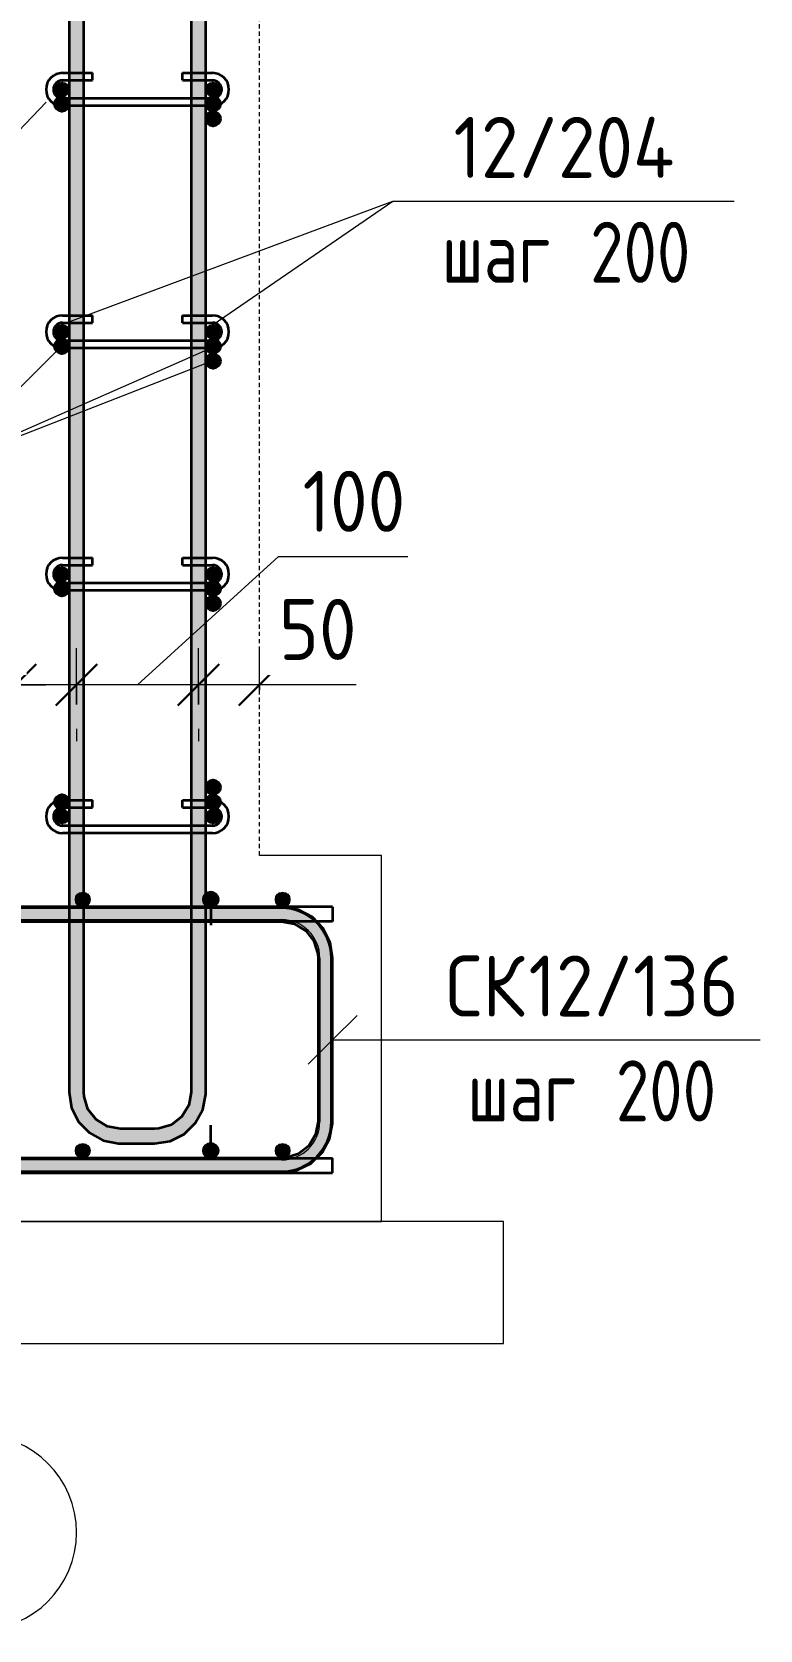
# Model space of a CAD drawing. Header units: millimetres. Extents: x -24758 to -3756, y -1583 to 75054.
# Drawn here: x -8959 to -8362, y -1515 to -205 of the extents above; entities that cross this region are included whole.
import ezdxf

# ---------------------------------------------------------------- set-up
doc = ezdxf.new("R2010")
doc.units = ezdxf.units.MM
doc.linetypes.add('01 Штриховая _4 мм_', pattern=[6, 3.5, -2.5])
for name, color, linetype, lineweight in [('AA_Dim', 7, 'Continuous', 9), ('AA_Dim-20', 7, 'Continuous', 9), ('AA_Linii', 7, 'Continuous', 9), ('AA_Oformlenie', 7, 'Continuous', 9), ('AA_Vinoska', 7, 'Continuous', 9), ('AF_Perekritie_Опалубка', 7, 'Continuous', 20), ('AF_Stena_Опалубка', 7, 'Continuous', 20), ('KR_Armatura', 7, 'Continuous', 20), ('KR_Armatura_Tonkie', 7, 'Continuous', 20), ('KR_Fundament', 7, 'Continuous', 20), ('Оси', 7, 'Continuous', 9)]:
    doc.layers.add(name, color=color, linetype=linetype, lineweight=lineweight)
doc.styles.add('ISOCPEUR_1', font='isocpeur.ttf', dxfattribs={"width": 0.9, "height": 50})
doc.styles.add('ISOCPEUR_2', font='isocpeur.ttf', dxfattribs={"width": 0.8, "height": 50})
doc.dimstyles.new('01_Точн_3_знака__непрозр_', dxfattribs={"dimscale": 304.8, "dimtxt": 49.799059, "dimasz": 0.111549, "dimexe": 0.098425, "dimexo": 0.065617, "dimgap": 0.016404, "dimtad": 1, "dimdec": 3, "dimrnd": 0.001, "dimdsep": 46, "dimtxsty": 'ISOCPEUR_1', "dimblk1": 'OBLIQUE', "dimblk2": 'OBLIQUE', "dimsah": 1, "dimcen": 0.09, "dimdle": 0.098425, "dimazin": 0, "dimtfac": 1, "dimtdec": 4, "dimtix": 1, "dimtmove": 1, "dimatfit": 3, "dimfxl": 1, "dimtvp": 1, "dimtfill": 1, "dimtolj": 1, "dimtzin": 0, "dimlwd": 18, "dimlwe": 18, "dimarcsym": 2})

# ---------------------------------------------------------------- blocks, each defined once
blk = doc.blocks.new('350_Стержень П торец СК-СГ _НесАрм_РабПлоск_ - 350_Стержень П торец СК-СГ _НесАрм_РабПлоск_-V5-Сечение 3')
at = {"layer": 'KR_Armatura_Tonkie', "lineweight": 35}
for p, q in [((-72557, -922), (-73115, -922)), ((-73115, -934), (-73115, -922)), ((-73115, -922), (-73115, -934)), ((-73115, -934), (-72557, -934)), ((-73115, -934), (-73089, -949)), ((-72527, -964), (-72527, -1098)), ((-72515, -1098), (-72515, -964)), ((-73115, -1128), (-73089, -1113)), ((-72557, -1128), (-73115, -1128)), ((-73115, -1128), (-73115, -1140)), ((-73115, -1140), (-73115, -1128)), ((-73115, -1140), (-72557, -1140))]:
    blk.add_line(p, q, dxfattribs=at)
at = {"layer": 'KR_Armatura_Tonkie', "lineweight": 35, "flags": 128}
for points in [[(-72515, -964), (-72517, -951.3), (-72522.7, -939.8), (-72531.6, -930.6), (-72542.9, -924.5), (-72555.5, -922), (-72557, -922)], [(-72557, -934), (-72546.3, -936), (-72537.1, -941.6), (-72530.4, -950.1), (-72527.2, -960.5), (-72527, -964)], [(-72557, -1140), (-72544.3, -1138), (-72532.8, -1132.3), (-72523.6, -1123.4), (-72517.5, -1112.1), (-72515, -1099.5), (-72515, -1098)], [(-72527, -1098), (-72529, -1108.7), (-72534.6, -1117.9), (-72543.1, -1124.6), (-72553.5, -1127.8), (-72557, -1128)]]:
    blk.add_lwpolyline(points, dxfattribs=at)
blk = doc.blocks.new('350_Стержень П торец СК-СГ _НесАрм_РабПлоск_ - 350_Стержень П торец СК-СГ _НесАрм_РабПлоск_-V6-Сечение 3')
at = {"layer": 'KR_Armatura_Tonkie', "lineweight": 35}
h = blk.add_hatch(color=256, dxfattribs=at)
h.paths.add_polyline_path([(-73027.9, -934), (-72557, -933.8), (-72557, -932.5), (-73115, -932.5), (-73115, -934), (-73075.8, -934)])
h.paths.add_polyline_path([(-73087.7, -923.5), (-72557, -923.5), (-72557, -922), (-73115, -922.2), (-73115, -923.5), (-73099.7, -923.5)])
blk.add_hatch(color=256, dxfattribs=at).paths.add_polyline_path([(-73063.8, -1138.5), (-72557, -1138.5), (-72546.5, -1137.1), (-72536.8, -1133), (-72528.4, -1126.6), (-72522, -1118.2), (-72517.9, -1108.5), (-72516.5, -1097.6), (-72516.5, -964), (-72517.9, -953.5), (-72522, -943.8), (-72528.4, -935.4), (-72536.8, -929), (-72546.5, -924.9), (-72557, -923.5), (-73115, -923.5), (-73115, -932.5), (-72557, -932.5), (-72548.8, -933.5), (-72541.2, -936.7), (-72534.7, -941.7), (-72529.7, -948.2), (-72526.5, -955.8), (-72525.5, -964), (-72525.7, -1099.7), (-72526.5, -1106.2), (-72529.7, -1113.8), (-72534.7, -1120.3), (-72541.3, -1125.3), (-72549.6, -1128.6), (-72557, -1129.5), (-73115, -1129.5), (-73115, -1138.5), (-73075.8, -1138.5)])
h = blk.add_hatch(color=256, dxfattribs=at)
h.paths.add_polyline_path([(-72515.2, -964), (-72515, -964), (-72516.4, -953.1), (-72520.6, -943), (-72527.3, -934.3), (-72536.8, -927.3), (-72546.5, -923.4), (-72557, -922.2), (-72557, -923.5), (-72546.5, -924.9), (-72536.8, -929), (-72528.4, -935.4), (-72522, -943.8), (-72517.9, -953.5), (-72516.5, -964), (-72515.7, -964)])
h.paths.add_polyline_path([(-72525.7, -964), (-72525.5, -964), (-72526.8, -955.2), (-72529.7, -948.2), (-72534.7, -941.7), (-72542, -936.4), (-72549.6, -933.4), (-72557, -932.5), (-72557, -934), (-72548.8, -935.2), (-72542, -938), (-72535.8, -942.8), (-72531, -949), (-72528, -956.2), (-72526.8, -964), (-72526.3, -964)])
h = blk.add_hatch(color=256, dxfattribs=at)
h.paths.add_polyline_path([(-72526.5, -1098), (-72525.5, -1098), (-72525.7, -964), (-72527, -964), (-72526.8, -1098)])
h.paths.add_polyline_path([(-72515.7, -1098), (-72515, -1098), (-72515.2, -964), (-72516.5, -964), (-72516.5, -1098)])
h = blk.add_hatch(color=256, dxfattribs=at)
h.paths.add_polyline_path([(-72557, -1140), (-72546.1, -1138.6), (-72536, -1134.4), (-72527.3, -1127.7), (-72520.3, -1118.2), (-72516.4, -1108.5), (-72515.2, -1098), (-72516.5, -1098), (-72517.9, -1108.5), (-72522, -1118.2), (-72528.4, -1126.6), (-72536.8, -1133), (-72546.5, -1137.1), (-72557, -1138.5), (-72557, -1139.8)])
h.paths.add_polyline_path([(-72557, -1129.5), (-72548.2, -1128.2), (-72541.2, -1125.3), (-72534.7, -1120.3), (-72529.4, -1113), (-72526.5, -1106.2), (-72525.7, -1098), (-72527, -1098), (-72528.2, -1106.2), (-72531, -1113), (-72535.8, -1119.2), (-72542, -1124), (-72549.6, -1127), (-72557, -1128.2), (-72557, -1128.7)])
h = blk.add_hatch(color=256, dxfattribs=at)
h.paths.add_polyline_path([(-73099.7, -1140), (-72557, -1139.8), (-72557, -1138.5), (-73115, -1138.5), (-73115, -1140)])
h.paths.add_polyline_path([(-73063.8, -1129.5), (-72557, -1129.5), (-72557, -1128), (-73115, -1128.2), (-73115, -1129.5), (-73075.8, -1129.5)])
at = {"layer": 'KR_Armatura'}
for p, q in [((-73115, -923.5), (-73115, -932.5)), ((-72557, -923.5), (-73115, -923.5)), ((-73115, -932.5), (-72557, -932.5)), ((-72525.5, -964), (-72525.5, -1098)), ((-72516.5, -1098), (-72516.5, -964)), ((-72557, -1129.5), (-73115, -1129.5)), ((-73115, -1129.5), (-73115, -1138.5)), ((-73115, -1138.5), (-72557, -1138.5))]:
    blk.add_line(p, q, dxfattribs=at)
for centre, radius, start, end in [((-72557, -964), 40.5, 360, 90), ((-72557, -964), 31.5, 0, 90), ((-72557, -1098), 31.5, 270, 0), ((-72557, -1098), 40.5, 270, 0)]:
    blk.add_arc(centre, radius, start, end, dxfattribs=at)
at = {"layer": 'KR_Armatura_Tonkie', "lineweight": 35}
for p, q in [((-72557, -922), (-73115, -922)), ((-73115, -923.5), (-73115, -922)), ((-73115, -922), (-73115, -934)), ((-73115, -934), (-73115, -932.5)), ((-73115, -934), (-72557, -934)), ((-73115, -934), (-73089, -949)), ((-72527, -964), (-72527, -1098)), ((-72515, -1098), (-72515, -964)), ((-73115, -1128), (-73089, -1113)), ((-72557, -1128), (-73115, -1128)), ((-73115, -1128), (-73115, -1140)), ((-73115, -1129.5), (-73115, -1128)), ((-73115, -1140), (-73115, -1138.5)), ((-73115, -1140), (-72557, -1140))]:
    blk.add_line(p, q, dxfattribs=at)
at = {"layer": 'KR_Armatura_Tonkie', "lineweight": 35, "flags": 128}
for points in [[(-72515, -964), (-72517, -951.3), (-72522.7, -939.8), (-72531.6, -930.6), (-72542.9, -924.5), (-72555.5, -922), (-72557, -922)], [(-72557, -934), (-72546.3, -936), (-72537.1, -941.6), (-72530.4, -950.1), (-72527.2, -960.5), (-72527, -964)], [(-72557, -1140), (-72544.3, -1138), (-72532.8, -1132.3), (-72523.6, -1123.4), (-72517.5, -1112.1), (-72515, -1099.5), (-72515, -1098)], [(-72527, -1098), (-72529, -1108.7), (-72534.6, -1117.9), (-72543.1, -1124.6), (-72553.5, -1127.8), (-72557, -1128)]]:
    blk.add_lwpolyline(points, dxfattribs=at)
blk = doc.blocks.new('351_Ряд стержней П переменный шаг _НесАрм_РабПлоск_ - Тип 1-V10-Сечение 3')
at = {"layer": 'KR_Armatura_Tonkie', "lineweight": 35}
h = blk.add_hatch(color=256, dxfattribs=at)
h.paths.add_polyline_path([(-72729.2, -1074), (-72719, -1074), (-72719.2, -934), (-72731, -934), (-72730.8, -1074), (-72730.2, -1074)])
h.paths.add_polyline_path([(-72729.2, -922), (-72719, -922), (-72719.2, 920), (-72731, 920), (-72730.8, -922), (-72729.3, -922)])
h = blk.add_hatch(color=256, dxfattribs=at)
h.paths.add_polyline_path([(-72625, -1074), (-72619, -1074), (-72619.2, -934), (-72631, -934), (-72630.8, -1074), (-72626.6, -1074)])
h.paths.add_polyline_path([(-72625, -922), (-72619, -922), (-72619.2, 920), (-72631, 920), (-72630.8, -922), (-72625.1, -922)])
for points in [[(-72689, -1116), (-72689, -1104), (-72696.8, -1103), (-72704.6, -1099.5), (-72710.6, -1094.7), (-72715.1, -1088.7), (-72718, -1081.8), (-72719.2, -1074), (-72731, -1074), (-72729.6, -1084.9), (-72725.4, -1095), (-72718.7, -1103.7), (-72710, -1110.4), (-72699.9, -1114.6), (-72693.1, -1115.5)], [(-72661, -1116), (-72650.1, -1114.6), (-72640, -1110.4), (-72631.3, -1103.7), (-72624.6, -1095), (-72620.4, -1084.9), (-72619.2, -1074), (-72631, -1074), (-72632, -1081.8), (-72635.4, -1089.5), (-72640.3, -1095.6), (-72646.3, -1100.1), (-72653.2, -1103), (-72661, -1104.2), (-72661, -1115.8)], [(-72669.2, -1116), (-72661, -1115.8), (-72661, -1104), (-72689, -1104.2), (-72689, -1116), (-72681.1, -1116)]]:
    blk.add_hatch(color=256, dxfattribs=at).paths.add_polyline_path(points)
for p, q in [((-72731, 920), (-72731, -1074)), ((-72731, 920), (-72731, -1074)), ((-72731, 920), (-72731, -1074)), ((-72719, -1074), (-72719, 920)), ((-72719, -1074), (-72719, 920)), ((-72719, -1074), (-72719, 920)), ((-72631, 920), (-72631, -1074)), ((-72631, 920), (-72631, -1074)), ((-72631, 920), (-72631, -1074)), ((-72619, -1074), (-72619, 920)), ((-72619, -1074), (-72619, 920)), ((-72619, -1074), (-72619, 920)), ((-72661, -1104), (-72689, -1104)), ((-72661, -1104), (-72689, -1104)), ((-72661, -1104), (-72689, -1104)), ((-72689, -1116), (-72661, -1116)), ((-72689, -1116), (-72661, -1116)), ((-72689, -1116), (-72661, -1116))]:
    blk.add_line(p, q, dxfattribs=at)
at = {"layer": 'KR_Armatura_Tonkie', "lineweight": 35, "flags": 128}
for points in [[(-72731, -1074), (-72729, -1086.7), (-72723.3, -1098.2), (-72714.4, -1107.4), (-72703.1, -1113.5), (-72690.5, -1116), (-72689, -1116)], [(-72731, -1074), (-72729, -1086.7), (-72723.3, -1098.2), (-72714.4, -1107.4), (-72703.1, -1113.5), (-72690.5, -1116), (-72689, -1116)], [(-72731, -1074), (-72729, -1086.7), (-72723.3, -1098.2), (-72714.4, -1107.4), (-72703.1, -1113.5), (-72690.5, -1116), (-72689, -1116)], [(-72689, -1104), (-72699.7, -1102), (-72708.9, -1096.4), (-72715.6, -1087.9), (-72718.8, -1077.5), (-72719, -1074)], [(-72689, -1104), (-72699.7, -1102), (-72708.9, -1096.4), (-72715.6, -1087.9), (-72718.8, -1077.5), (-72719, -1074)], [(-72689, -1104), (-72699.7, -1102), (-72708.9, -1096.4), (-72715.6, -1087.9), (-72718.8, -1077.5), (-72719, -1074)], [(-72661, -1116), (-72648.3, -1114), (-72636.8, -1108.3), (-72627.6, -1099.4), (-72621.5, -1088.1), (-72619, -1075.5), (-72619, -1074)], [(-72631, -1074), (-72633, -1084.7), (-72638.6, -1093.9), (-72647.1, -1100.6), (-72657.5, -1103.8), (-72661, -1104)], [(-72661, -1116), (-72648.3, -1114), (-72636.8, -1108.3), (-72627.6, -1099.4), (-72621.5, -1088.1), (-72619, -1075.5), (-72619, -1074)], [(-72631, -1074), (-72633, -1084.7), (-72638.6, -1093.9), (-72647.1, -1100.6), (-72657.5, -1103.8), (-72661, -1104)], [(-72661, -1116), (-72648.3, -1114), (-72636.8, -1108.3), (-72627.6, -1099.4), (-72621.5, -1088.1), (-72619, -1075.5), (-72619, -1074)], [(-72631, -1074), (-72633, -1084.7), (-72638.6, -1093.9), (-72647.1, -1100.6), (-72657.5, -1103.8), (-72661, -1104)]]:
    blk.add_lwpolyline(points, dxfattribs=at)
blk = doc.blocks.new('350_Стержень П торец СК-СГ _НесАрм_РабПлоск_ - 350_Стержень П торец СК-СГ _НесАрм_РабПлоск_-V14-Сечение 3')
at = {"layer": 'KR_Armatura_Tonkie', "lineweight": 35}
for points in [[(-72615, -922), (-72613.4, -921.8), (-72612, -921.2), (-72610.8, -920.2), (-72609.8, -919), (-72609.2, -917.6), (-72609, -916), (-72609.4, -914), (-72609.8, -913), (-72610.8, -911.8), (-72612, -910.8), (-72613.4, -910.2), (-72615, -910), (-72616.6, -910.2), (-72618, -910.8), (-72619, -911.6), (-72619, -920.4), (-72618, -921.2), (-72616.6, -921.8)], [(-72615, -922), (-72613.4, -921.8), (-72612, -921.2), (-72610.8, -920.2), (-72609.8, -919), (-72609.2, -917.6), (-72609, -916), (-72609.4, -914), (-72609.8, -913), (-72610.8, -911.8), (-72612, -910.8), (-72613.4, -910.2), (-72615, -910), (-72616.6, -910.2), (-72618, -910.8), (-72619, -911.6), (-72619, -920.4), (-72618, -921.2), (-72616.6, -921.8)], [(-72615, -1128), (-72613.4, -1127.8), (-72612, -1127.2), (-72610.8, -1126.2), (-72609.8, -1125), (-72609.2, -1123.6), (-72609, -1122), (-72609.2, -1120.4), (-72609.8, -1119), (-72610.8, -1117.8), (-72612, -1116.8), (-72613.4, -1116.2), (-72615, -1116), (-72616.6, -1116.2), (-72618, -1116.8), (-72619.2, -1117.8), (-72620.2, -1119), (-72620.8, -1120.4), (-72621, -1122), (-72620.8, -1123.6), (-72619.9, -1125.3), (-72619.2, -1126.2), (-72618, -1127.2), (-72616.6, -1127.8)], [(-72615, -1128), (-72613.4, -1127.8), (-72612, -1127.2), (-72610.8, -1126.2), (-72609.8, -1125), (-72609.2, -1123.6), (-72609, -1122), (-72609.2, -1120.4), (-72609.8, -1119), (-72610.8, -1117.8), (-72612, -1116.8), (-72613.4, -1116.2), (-72615, -1116), (-72616.6, -1116.2), (-72618, -1116.8), (-72619.2, -1117.8), (-72620.2, -1119), (-72620.8, -1120.4), (-72621, -1122), (-72620.8, -1123.6), (-72619.9, -1125.3), (-72619.2, -1126.2), (-72618, -1127.2), (-72616.6, -1127.8)]]:
    blk.add_hatch(color=256, dxfattribs=at).paths.add_polyline_path(points)
at = {"layer": 'AA_Oformlenie'}
for centre, start, end in [((-72615, -916), 0, 180), ((-72615, -916), 180, 0), ((-72615, -1122), 0, 180), ((-72615, -1122), 180, 0)]:
    blk.add_arc(centre, 6, start, end, dxfattribs=at)
at = {"layer": 'KR_Armatura_Tonkie', "lineweight": 35}
for p, q in [((-72615, -922), (-72615, -937)), ((-72615, -1116), (-72615, -1101))]:
    blk.add_line(p, q, dxfattribs=at)
for centre in [(-72615, -916), (-72615, -1122)]:
    blk.add_circle(centre, 6, dxfattribs=at)
for centre, start, end in [((-72615, -916), 90, 270), ((-72615, -916), 270, 90), ((-72615, -1122), 90, 270), ((-72615, -1122), 270, 90)]:
    blk.add_arc(centre, 6, start, end, dxfattribs=at)
blk = doc.blocks.new('DIMBLOCK35-Сечение 3')
at = {"layer": 'AA_Dim-20', "lineweight": 18, "transparency": 16777216}
for p, q in [((-8822.3, -756.2), (-8822.3, -710)), ((-8772.3, -744), (-8772.3, -710)), ((-8742.3, -740), (-8822.3, -740)), ((-8822.3, -740), (-8822.3, -756.2)), ((-8776.3, -740), (-8797.3, -740)), ((-8693.1, -740), (-8776.3, -740)), ((-8772.3, -740), (-8772.3, -744))]:
    blk.add_line(p, q, dxfattribs=at)
at = {"layer": 'AA_Dim-20', "lineweight": 30, "transparency": 16777216}
for p, q in [((-8822.3, -740), (-8805.3, -723)), ((-8772.3, -740), (-8755.3, -723)), ((-8822.3, -740), (-8839.3, -757)), ((-8772.3, -740), (-8789.3, -757))]:
    blk.add_line(p, q, dxfattribs=at)
at = {"layer": 'AA_Dim-20', "color": 0, "lineweight": 18, "transparency": 16777216, "insert": (-8756.3, -669.6), "char_height": 50, "width": 75.848, "attachment_point": 1, "line_spacing_factor": 1.149209, "style": 'ISOCPEUR_1', "bg_fill": 3, "box_fill_scale": 1.25, "bg_fill_color": 256, "bg_fill_true_color": 13158600, "bg_fill_transparency": 0}
blk.add_mtext('50', dxfattribs=at)
blk = doc.blocks.new('_Oblique')
at = {"color": 0, "linetype": 'ByBlock', "lineweight": -2}
blk.add_line((-0.5, -0.5), (0.5, 0.5), dxfattribs=at)
blk = doc.blocks.new('DIMBLOCK36-Сечение 3')
at = {"layer": 'AA_Dim-20', "lineweight": 18, "transparency": 16777216}
for p, q in [((-8756.9, -635), (-8872.3, -740)), ((-8650.7, -635), (-8756.9, -635)), ((-8922.3, -756.2), (-8922.3, -710)), ((-8822.3, -756.2), (-8822.3, -710)), ((-8822.3, -740), (-8922.3, -740)), ((-8922.3, -740), (-8922.3, -756.2)), ((-8822.3, -740), (-8822.3, -756.2))]:
    blk.add_line(p, q, dxfattribs=at)
at = {"layer": 'AA_Dim-20', "lineweight": 30, "transparency": 16777216}
for p, q in [((-8922.3, -740), (-8905.3, -723)), ((-8822.3, -740), (-8805.3, -723)), ((-8922.3, -740), (-8939.3, -757)), ((-8822.3, -740), (-8839.3, -757))]:
    blk.add_line(p, q, dxfattribs=at)
at = {"layer": 'AA_Dim-20', "color": 0, "lineweight": 18, "transparency": 16777216, "insert": (-8736.9, -564.6), "char_height": 50, "width": 103.429, "attachment_point": 1, "line_spacing_factor": 1.149209, "style": 'ISOCPEUR_1', "bg_fill": 3, "box_fill_scale": 1.25, "bg_fill_color": 256, "bg_fill_true_color": 13158600, "bg_fill_transparency": 0}
blk.add_mtext('100', dxfattribs=at)
blk = doc.blocks.new('DIMBLOCK37-Сечение 3')
at = {"layer": 'AA_Dim-20', "lineweight": 18, "transparency": 16777216}
for p, q in [((-8972.3, -744), (-8972.3, -710)), ((-8922.3, -756.2), (-8922.3, -710)), ((-9051.4, -740), (-8968.2, -740)), ((-8922.3, -740), (-9002.3, -740)), ((-8972.3, -740), (-8972.3, -744)), ((-8968.2, -740), (-8947.3, -740)), ((-8922.3, -740), (-8922.3, -756.2))]:
    blk.add_line(p, q, dxfattribs=at)
at = {"layer": 'AA_Dim-20', "lineweight": 30, "transparency": 16777216}
for p, q in [((-8972.3, -740), (-8955.3, -723)), ((-8922.3, -740), (-8905.3, -723)), ((-8972.3, -740), (-8989.3, -757)), ((-8922.3, -740), (-8939.3, -757))]:
    blk.add_line(p, q, dxfattribs=at)
at = {"layer": 'AA_Dim-20', "color": 0, "lineweight": 18, "transparency": 16777216, "insert": (-9051.4, -669.6), "char_height": 50, "width": 75.848, "attachment_point": 1, "line_spacing_factor": 1.149209, "style": 'ISOCPEUR_1', "bg_fill": 3, "box_fill_scale": 1.25, "bg_fill_color": 256, "bg_fill_true_color": 13158600, "bg_fill_transparency": 0}
blk.add_mtext('50', dxfattribs=at)
blk = doc.blocks.new('Ось сетки - d_4мм-2765513-Сечение 3')
at = {"layer": 'Оси'}
for start, end in [(0, 180), (0, 180), (180, 360), (180, 360)]:
    blk.add_arc((-72805, -1434.8), 80, start, end, dxfattribs=at)
blk = doc.blocks.new('042_М_Арматуры - Диам длина поз _ Шаг _засечки_-3174167-Сечение 3')
at = {"layer": 'AA_Vinoska'}
blk.add_line((-73107.9, 662), (-72827.9, 662), dxfattribs=at)
blk = doc.blocks.new('042_М_Арматуры - Диам длина поз _ Шаг-2260295-Сечение 3')
at = {"layer": 'AA_Vinoska'}
blk.add_line((-72465.7, -343.6), (-72185.7, -343.6), dxfattribs=at)

msp = doc.modelspace()

# ---------------------------------------------------------------- hatches: boundary and pattern name
at = {"layer": 'KR_Armatura'}
h = msp.add_hatch(color=256, dxfattribs=at)
edge = h.paths.add_edge_path()
edge.add_arc((-8934.263, -252), 6, 0, 360)
for points in [[(-8934.263, -258), (-8929.0668, -255), (-8929.0668, -249), (-8934.263, -246), (-8939.4591, -249), (-8939.4591, -255), (-8938.1989, -255.7276)], [(-8810.263, -258), (-8805.0668, -255), (-8805.0668, -249), (-8810.263, -246), (-8815.4591, -249), (-8815.4591, -255)], [(-8934.263, -456.6667), (-8929.0668, -453.6667), (-8929.0668, -447.6667), (-8934.263, -444.6667), (-8939.4591, -447.6667), (-8939.4591, -453.6667), (-8938.1989, -454.3942)], [(-8810.263, -456.6667), (-8805.0668, -453.6667), (-8805.0668, -447.6667), (-8810.263, -444.6667), (-8815.4591, -447.6667), (-8815.4591, -453.6667)], [(-8934.263, -655.3333), (-8929.0668, -652.3333), (-8929.0668, -646.3333), (-8934.263, -643.3333), (-8939.4591, -646.3333), (-8939.4591, -652.3333), (-8935.1867, -654.8)], [(-8810.263, -655.3333), (-8805.0668, -652.3333), (-8805.0668, -646.3333), (-8810.263, -643.3333), (-8815.4591, -646.3333), (-8815.4591, -652.3333), (-8811.1867, -654.8)], [(-8934.263, -854), (-8929.0668, -851), (-8929.0668, -845), (-8934.263, -842), (-8939.4591, -845), (-8939.4591, -851), (-8938.1989, -851.7276)], [(-8810.263, -854), (-8805.0668, -851), (-8805.0668, -845), (-8810.263, -842), (-8815.4591, -845), (-8815.4591, -851)], [(-8914.172, -921.1962), (-8911.172, -916), (-8914.283, -910.8038), (-8920.172, -910.8038), (-8923.172, -916), (-8920.172, -921.1962), (-8914.283, -921.1962)], [(-8756.263, -921.1962), (-8750.263, -921.1962), (-8747.263, -916), (-8750.263, -910.8038), (-8756.263, -910.8038), (-8759.263, -916), (-8758.2572, -917.742)], [(-8914.283, -1127.1962), (-8914.172, -1127.1962), (-8911.172, -1122), (-8914.283, -1116.8038), (-8920.172, -1116.8038), (-8923.172, -1122), (-8920.172, -1127.1962)], [(-8750.263, -1127.1962), (-8747.263, -1122), (-8750.263, -1116.8038), (-8756.263, -1116.8038), (-8759.263, -1122), (-8756.263, -1127.1962)]]:
    msp.add_hatch(color=256, dxfattribs=at).paths.add_polyline_path(points)
h = msp.add_hatch(color=256, dxfattribs=at)
edge = h.paths.add_edge_path()
edge.add_arc((-8810.263, -252), 6, 0, 360)
h = msp.add_hatch(color=256, dxfattribs=at)
edge = h.paths.add_edge_path()
edge.add_arc((-8934.263, -450.6667), 6, 0, 360)
h = msp.add_hatch(color=256, dxfattribs=at)
edge = h.paths.add_edge_path()
edge.add_arc((-8810.263, -450.6667), 6, 0, 360)
h = msp.add_hatch(color=256, dxfattribs=at)
edge = h.paths.add_edge_path()
edge.add_arc((-8934.263, -649.3333), 6, 0, 360)
h = msp.add_hatch(color=256, dxfattribs=at)
edge = h.paths.add_edge_path()
edge.add_arc((-8810.263, -649.3333), 6, 0, 360)
h = msp.add_hatch(color=256, dxfattribs=at)
edge = h.paths.add_edge_path()
edge.add_arc((-8934.263, -848), 6, 0, 360)
h = msp.add_hatch(color=256, dxfattribs=at)
edge = h.paths.add_edge_path()
edge.add_arc((-8810.263, -848), 6, 0, 360)
h = msp.add_hatch(color=256, dxfattribs=at)
edge = h.paths.add_edge_path()
edge.add_arc((-8917.172, -916), 6, 0, 360)
h = msp.add_hatch(color=256, dxfattribs=at)
edge = h.paths.add_edge_path()
edge.add_arc((-8753.263, -916), 6, 0, 360)
h = msp.add_hatch(color=256, dxfattribs=at)
edge = h.paths.add_edge_path()
edge.add_arc((-8917.172, -1122), 6, 0, 360)
h = msp.add_hatch(color=256, dxfattribs=at)
edge = h.paths.add_edge_path()
edge.add_arc((-8753.263, -1122), 6, 0, 360)
at = {"layer": 'KR_Armatura_Tonkie', "lineweight": 35}
h = msp.add_hatch(color=256, dxfattribs=at)
edge = h.paths.add_edge_path()
edge.add_arc((-8934.263, -264), 6, 0, 360)
for points in [[(-8934.263, -270), (-8929.0668, -267), (-8929.0668, -261), (-8934.263, -258), (-8939.4591, -261), (-8939.4591, -267), (-8938.1989, -267.7276)], [(-8810.263, -270), (-8805.0668, -267), (-8805.0668, -261), (-8810.263, -258), (-8815.4591, -261), (-8815.4591, -267), (-8814.9282, -267.3065)], [(-8810.263, -282), (-8805.0668, -279), (-8805.0668, -273), (-8810.263, -270), (-8815.4591, -273), (-8815.4591, -279)], [(-8934.263, -468.6333), (-8929.0668, -465.6333), (-8929.0668, -459.6333), (-8934.263, -456.6333), (-8939.4591, -459.6333), (-8939.4591, -465.6333), (-8938.1989, -466.3609)], [(-8810.263, -468.6333), (-8805.0668, -465.6333), (-8805.0668, -459.6333), (-8810.263, -456.6333), (-8815.4591, -459.6333), (-8815.4591, -465.6333)], [(-8810.263, -480.6333), (-8805.0668, -477.6333), (-8805.0668, -471.6333), (-8810.263, -468.6333), (-8815.4591, -471.6333), (-8815.4591, -477.6333)], [(-8934.263, -667.3333), (-8929.0668, -664.3333), (-8929.0668, -658.3333), (-8934.263, -655.3333), (-8939.4591, -658.3333), (-8939.4591, -664.3333), (-8938.1989, -665.0609)], [(-8810.263, -667.3333), (-8805.0668, -664.3333), (-8805.0668, -658.3333), (-8810.263, -655.3333), (-8815.4591, -658.3333), (-8815.4591, -664.3333)], [(-8810.263, -679.3333), (-8805.0668, -676.3333), (-8805.0668, -670.3333), (-8810.263, -667.3333), (-8815.4591, -670.3333), (-8815.4591, -676.3333)], [(-8810.263, -830), (-8805.0668, -827), (-8805.2944, -820.8686), (-8810.263, -818), (-8815.4591, -821), (-8815.4591, -827)], [(-8934.263, -842), (-8929.0668, -839), (-8929.0668, -833), (-8934.263, -830), (-8939.4591, -833), (-8939.4591, -839), (-8938.1989, -839.7276)], [(-8810.263, -842), (-8805.0668, -839), (-8805.0668, -833), (-8810.263, -830), (-8815.4591, -833), (-8815.4591, -839)]]:
    msp.add_hatch(color=256, dxfattribs=at).paths.add_polyline_path(points)
h = msp.add_hatch(color=256, dxfattribs=at)
edge = h.paths.add_edge_path()
edge.add_arc((-8810.263, -264), 6, 0, 360)
h = msp.add_hatch(color=256, dxfattribs=at)
edge = h.paths.add_edge_path()
edge.add_arc((-8810.263, -276), 6, 0, 360)
h = msp.add_hatch(color=256, dxfattribs=at)
edge = h.paths.add_edge_path()
edge.add_arc((-8934.263, -462.6333), 6, 0, 360)
h = msp.add_hatch(color=256, dxfattribs=at)
edge = h.paths.add_edge_path()
edge.add_arc((-8810.263, -462.6333), 6, 0, 360)
h = msp.add_hatch(color=256, dxfattribs=at)
edge = h.paths.add_edge_path()
edge.add_arc((-8810.263, -474.6333), 6, 0, 360)
h = msp.add_hatch(color=256, dxfattribs=at)
edge = h.paths.add_edge_path()
edge.add_arc((-8934.263, -661.3333), 6, 0, 360)
h = msp.add_hatch(color=256, dxfattribs=at)
edge = h.paths.add_edge_path()
edge.add_arc((-8810.263, -661.3333), 6, 0, 360)
h = msp.add_hatch(color=256, dxfattribs=at)
edge = h.paths.add_edge_path()
edge.add_arc((-8810.263, -673.3333), 6, 0, 360)
h = msp.add_hatch(color=256, dxfattribs=at)
edge = h.paths.add_edge_path()
edge.add_arc((-8810.263, -824), 6, 0, 360)
h = msp.add_hatch(color=256, dxfattribs=at)
edge = h.paths.add_edge_path()
edge.add_arc((-8934.263, -836), 6, 0, 360)
h = msp.add_hatch(color=256, dxfattribs=at)
edge = h.paths.add_edge_path()
edge.add_arc((-8810.263, -836), 6, 0, 360)

# ---------------------------------------------------------------- linework, layer by layer
at = {"layer": 'AA_Linii', "lineweight": 20}
for p, q in [((-8922.263, -776.1722), (-8922.263, -786.1722)), ((-8822.263, -776.1722), (-8822.263, -786.1722))]:
    msp.add_line(p, q, dxfattribs=at)
at = {"layer": 'AA_Vinoska'}
for p, q in [((-8947.263, -262.5), (-9025.2062, -343.5796)), ((-8934.263, -444.6667), (-8662.9434, -343.5796)), ((-8810.263, -444.6667), (-8662.9434, -343.5796)), ((-8712.263, -1031), (-8692.263, -1011)), ((-8712.263, -1031), (-8732.263, -1051)), ((-8712.263, -1031), (-8641.8751, -1031))]:
    msp.add_line(p, q, dxfattribs=at)
at = {"layer": 'AF_Perekritie_Опалубка', "linetype": '01 Штриховая _4 мм_'}
msp.add_line((-8772.263, -220), (-8772.263, -20), dxfattribs=at)
at = {"layer": 'AF_Perekritie_Опалубка', "lineweight": 9}
for p, q in [((-8672.263, -1180), (-10952.2634, -1180)), ((-10952.263, -1180), (-8672.263, -1180))]:
    msp.add_line(p, q, dxfattribs=at)
at = {"layer": 'AF_Stena_Опалубка', "linetype": '01 Штриховая _4 мм_'}
msp.add_line((-8772.263, -880), (-8772.263, -220), dxfattribs=at)
at = {"layer": 'KR_Armatura'}
for p, q in [((-8934.263, -246), (-8939.4591, -249)), ((-8929.0668, -249), (-8934.263, -246)), ((-8810.263, -246), (-8815.4591, -249)), ((-8805.0668, -249), (-8810.263, -246)), ((-8939.4591, -249), (-8939.4591, -255)), ((-8939.4591, -255), (-8938.1989, -255.7276)), ((-8938.1989, -255.7276), (-8934.263, -258)), ((-8934.263, -258), (-8929.0668, -255)), ((-8929.0668, -255), (-8929.0668, -249)), ((-8815.4591, -249), (-8815.4591, -255)), ((-8815.4591, -255), (-8810.263, -258)), ((-8810.263, -258), (-8805.0668, -255)), ((-8805.0668, -255), (-8805.0668, -249)), ((-8934.263, -444.6667), (-8939.4591, -447.6667)), ((-8929.0668, -447.6667), (-8934.263, -444.6667)), ((-8810.263, -444.6667), (-8815.4591, -447.6667)), ((-8805.0668, -447.6667), (-8810.263, -444.6667)), ((-8939.4591, -447.6667), (-8939.4591, -453.6667)), ((-8939.4591, -453.6667), (-8938.1989, -454.3942)), ((-8938.1989, -454.3942), (-8934.263, -456.6667)), ((-8934.263, -456.6667), (-8929.0668, -453.6667)), ((-8929.0668, -453.6667), (-8929.0668, -447.6667)), ((-8815.4591, -447.6667), (-8815.4591, -453.6667)), ((-8815.4591, -453.6667), (-8810.263, -456.6667)), ((-8810.263, -456.6667), (-8805.0668, -453.6667)), ((-8805.0668, -453.6667), (-8805.0668, -447.6667)), ((-8934.263, -643.3333), (-8939.4591, -646.3333)), ((-8939.4591, -646.3333), (-8939.4591, -652.3333)), ((-8939.4591, -652.3333), (-8935.1867, -654.8)), ((-8935.1867, -654.8), (-8934.263, -655.3333)), ((-8929.0668, -646.3333), (-8934.263, -643.3333)), ((-8934.263, -655.3333), (-8929.0668, -652.3333)), ((-8929.0668, -652.3333), (-8929.0668, -646.3333)), ((-8810.263, -643.3333), (-8815.4591, -646.3333)), ((-8815.4591, -646.3333), (-8815.4591, -652.3333)), ((-8815.4591, -652.3333), (-8811.1867, -654.8)), ((-8811.1867, -654.8), (-8810.263, -655.3333)), ((-8805.0668, -646.3333), (-8810.263, -643.3333)), ((-8810.263, -655.3333), (-8805.0668, -652.3333)), ((-8805.0668, -652.3333), (-8805.0668, -646.3333)), ((-8934.263, -842), (-8939.4591, -845)), ((-8939.4591, -845), (-8939.4591, -851)), ((-8939.4591, -851), (-8938.1989, -851.7276)), ((-8929.0668, -845), (-8934.263, -842)), ((-8934.263, -854), (-8929.0668, -851)), ((-8929.0668, -851), (-8929.0668, -845)), ((-8810.263, -842), (-8815.4591, -845)), ((-8815.4591, -845), (-8815.4591, -851)), ((-8815.4591, -851), (-8810.263, -854)), ((-8805.0668, -845), (-8810.263, -842)), ((-8810.263, -854), (-8805.0668, -851)), ((-8805.0668, -851), (-8805.0668, -845)), ((-8938.1989, -851.7276), (-8934.263, -854)), ((-8920.172, -910.8038), (-8923.172, -916)), ((-8923.172, -916), (-8920.172, -921.1962)), ((-8914.283, -910.8038), (-8920.172, -910.8038)), ((-8911.172, -916), (-8914.283, -910.8038)), ((-8914.172, -921.1962), (-8911.172, -916)), ((-8756.263, -910.8038), (-8759.263, -916)), ((-8759.263, -916), (-8758.2572, -917.742)), ((-8750.263, -910.8038), (-8756.263, -910.8038)), ((-8747.263, -916), (-8750.263, -910.8038)), ((-8750.263, -921.1962), (-8747.263, -916)), ((-8920.172, -921.1962), (-8914.283, -921.1962)), ((-8914.283, -921.1962), (-8914.172, -921.1962)), ((-8758.2572, -917.742), (-8756.263, -921.1962)), ((-8756.263, -921.1962), (-8750.263, -921.1962)), ((-8920.172, -1116.8038), (-8923.172, -1122)), ((-8923.172, -1122), (-8920.172, -1127.1962)), ((-8914.283, -1116.8038), (-8920.172, -1116.8038)), ((-8911.172, -1122), (-8914.283, -1116.8038)), ((-8914.172, -1127.1962), (-8911.172, -1122)), ((-8756.263, -1116.8038), (-8759.263, -1122)), ((-8759.263, -1122), (-8756.263, -1127.1962)), ((-8750.263, -1116.8038), (-8756.263, -1116.8038)), ((-8747.263, -1122), (-8750.263, -1116.8038)), ((-8750.263, -1127.1962), (-8747.263, -1122)), ((-8920.172, -1127.1962), (-8914.283, -1127.1962)), ((-8914.283, -1127.1962), (-8914.172, -1127.1962)), ((-8756.263, -1127.1962), (-8750.263, -1127.1962))]:
    msp.add_line(p, q, dxfattribs=at)
for centre in [(-8934.263, -252), (-8810.263, -252), (-8934.263, -450.6667), (-8810.263, -450.6667), (-8934.263, -649.3333), (-8810.263, -649.3333), (-8934.263, -848), (-8810.263, -848), (-8917.172, -916), (-8753.263, -916), (-8917.172, -1122), (-8753.263, -1122)]:
    msp.add_circle(centre, 6, dxfattribs=at)
at = {"layer": 'KR_Armatura_Tonkie', "lineweight": 35}
for p, q in [((-8933.763, -238.5), (-8909.2497, -238.5)), ((-8933.763, -244.5), (-8909.2497, -244.5)), ((-8909.2497, -244.5), (-8909.2497, -238.5)), ((-8835.2762, -238.5), (-8810.763, -238.5)), ((-8835.2762, -244.5), (-8835.2762, -238.5)), ((-8835.2762, -244.5), (-8810.763, -244.5)), ((-8934.263, -258), (-8939.4591, -261)), ((-8939.4591, -261), (-8939.4591, -267)), ((-8929.0668, -261), (-8934.263, -258)), ((-8810.763, -259.5), (-8933.763, -259.5)), ((-8929.0668, -267), (-8929.0668, -261)), ((-8810.263, -258), (-8815.4591, -261)), ((-8815.4591, -261), (-8815.4591, -267)), ((-8805.0668, -261), (-8810.263, -258)), ((-8805.0668, -267), (-8805.0668, -261)), ((-8939.4591, -267), (-8938.1989, -267.7276)), ((-8938.1989, -267.7276), (-8934.263, -270)), ((-8934.263, -270), (-8929.0668, -267)), ((-8810.763, -265.5), (-8933.763, -265.5)), ((-8815.4591, -267), (-8814.9282, -267.3065)), ((-8810.263, -270), (-8815.4591, -273)), ((-8815.4591, -273), (-8815.4591, -279)), ((-8814.9282, -267.3065), (-8810.263, -270)), ((-8810.263, -270), (-8805.0668, -267)), ((-8805.0668, -273), (-8810.263, -270)), ((-8805.0668, -279), (-8805.0668, -273)), ((-8815.4591, -279), (-8810.263, -282)), ((-8810.263, -282), (-8805.0668, -279)), ((-8933.763, -437.1667), (-8909.2497, -437.1667)), ((-8933.763, -443.1667), (-8909.2497, -443.1667)), ((-8909.2497, -443.1667), (-8909.2497, -437.1667)), ((-8835.2762, -437.1667), (-8810.763, -437.1667)), ((-8835.2762, -443.1667), (-8835.2762, -437.1667)), ((-8835.2762, -443.1667), (-8810.763, -443.1667)), ((-8934.263, -456.6333), (-8939.4591, -459.6333)), ((-8929.0668, -459.6333), (-8934.263, -456.6333)), ((-8810.763, -458.1667), (-8933.763, -458.1667)), ((-8810.263, -456.6333), (-8815.4591, -459.6333)), ((-8805.0668, -459.6333), (-8810.263, -456.6333)), ((-8939.4591, -459.6333), (-8939.4591, -465.6333)), ((-8939.4591, -465.6333), (-8938.1989, -466.3609)), ((-8938.1989, -466.3609), (-8934.263, -468.6333)), ((-8934.263, -468.6333), (-8929.0668, -465.6333)), ((-8810.763, -464.1667), (-8933.763, -464.1667)), ((-8929.0668, -465.6333), (-8929.0668, -459.6333)), ((-8815.4591, -459.6333), (-8815.4591, -465.6333)), ((-8815.4591, -465.6333), (-8810.263, -468.6333)), ((-8810.263, -468.6333), (-8815.4591, -471.6333)), ((-8810.263, -468.6333), (-8805.0668, -465.6333)), ((-8805.0668, -471.6333), (-8810.263, -468.6333)), ((-8805.0668, -465.6333), (-8805.0668, -459.6333)), ((-8815.4591, -471.6333), (-8815.4591, -477.6333)), ((-8815.4591, -477.6333), (-8810.263, -480.6333)), ((-8810.263, -480.6333), (-8805.0668, -477.6333)), ((-8805.0668, -477.6333), (-8805.0668, -471.6333)), ((-8933.763, -635.8333), (-8909.2497, -635.8333)), ((-8933.763, -641.8333), (-8909.2497, -641.8333)), ((-8909.2497, -641.8333), (-8909.2497, -635.8333)), ((-8835.2762, -635.8333), (-8810.763, -635.8333)), ((-8835.2762, -641.8333), (-8835.2762, -635.8333)), ((-8835.2762, -641.8333), (-8810.763, -641.8333)), ((-8934.263, -655.3333), (-8939.4591, -658.3333)), ((-8939.4591, -658.3333), (-8939.4591, -664.3333)), ((-8939.4591, -664.3333), (-8938.1989, -665.0609)), ((-8938.1989, -665.0609), (-8934.263, -667.3333)), ((-8929.0668, -658.3333), (-8934.263, -655.3333)), ((-8934.263, -667.3333), (-8929.0668, -664.3333)), ((-8810.763, -656.8333), (-8933.763, -656.8333)), ((-8810.763, -662.8333), (-8933.763, -662.8333)), ((-8929.0668, -664.3333), (-8929.0668, -658.3333)), ((-8810.263, -655.3333), (-8815.4591, -658.3333)), ((-8815.4591, -658.3333), (-8815.4591, -664.3333)), ((-8815.4591, -664.3333), (-8810.263, -667.3333)), ((-8810.263, -667.3333), (-8815.4591, -670.3333)), ((-8805.0668, -658.3333), (-8810.263, -655.3333)), ((-8810.263, -667.3333), (-8805.0668, -664.3333)), ((-8805.0668, -670.3333), (-8810.263, -667.3333)), ((-8805.0668, -664.3333), (-8805.0668, -658.3333)), ((-8815.4591, -670.3333), (-8815.4591, -676.3333)), ((-8815.4591, -676.3333), (-8810.263, -679.3333)), ((-8810.263, -679.3333), (-8805.0668, -676.3333)), ((-8805.0668, -676.3333), (-8805.0668, -670.3333)), ((-8810.263, -818), (-8815.4591, -821)), ((-8815.4591, -821), (-8815.4591, -827)), ((-8805.2944, -820.8686), (-8810.263, -818)), ((-8805.0668, -827), (-8805.2944, -820.8686)), ((-8934.263, -830), (-8939.4591, -833)), ((-8939.4591, -833), (-8939.4591, -839)), ((-8929.0668, -833), (-8934.263, -830)), ((-8933.763, -834.5), (-8909.2497, -834.5)), ((-8929.0668, -839), (-8929.0668, -833)), ((-8909.2497, -840.5), (-8909.2497, -834.5)), ((-8835.2762, -834.5), (-8810.763, -834.5)), ((-8835.2762, -840.5), (-8835.2762, -834.5)), ((-8815.4591, -827), (-8810.263, -830)), ((-8810.263, -830), (-8815.4591, -833)), ((-8815.4591, -833), (-8815.4591, -839)), ((-8810.263, -830), (-8805.0668, -827)), ((-8805.0668, -833), (-8810.263, -830)), ((-8805.0668, -839), (-8805.0668, -833)), ((-8939.4591, -839), (-8938.1989, -839.7276)), ((-8938.1989, -839.7276), (-8934.263, -842)), ((-8934.263, -842), (-8929.0668, -839)), ((-8933.763, -840.5), (-8909.2497, -840.5)), ((-8835.2762, -840.5), (-8810.763, -840.5)), ((-8815.4591, -839), (-8810.263, -842)), ((-8810.263, -842), (-8805.0668, -839)), ((-8810.763, -855.5), (-8933.763, -855.5)), ((-8810.763, -861.5), (-8933.763, -861.5)), ((-8712.263, -922), (-10912.263, -922)), ((-8712.263, -922), (-8712.263, -934)), ((-8712.263, -934), (-10912.263, -934)), ((-10912.263, -1128), (-8712.263, -1128)), ((-8712.263, -1140), (-8712.263, -1128)), ((-10912.263, -1140), (-8712.263, -1140))]:
    msp.add_line(p, q, dxfattribs=at)
for centre in [(-8934.263, -264), (-8810.263, -264), (-8810.263, -276), (-8934.263, -462.6333), (-8810.263, -462.6333), (-8810.263, -474.6333), (-8934.263, -661.3333), (-8810.263, -661.3333), (-8810.263, -673.3333), (-8810.263, -824), (-8934.263, -836), (-8810.263, -836)]:
    msp.add_circle(centre, 6, dxfattribs=at)
for centre, radius, start, end in [((-8933.763, -252), 13.5, 90, 270), ((-8933.763, -252), 7.5, 90, 270), ((-8810.763, -252), 13.5, 270, 90), ((-8810.763, -252), 7.5, 270, 90), ((-8933.763, -450.6667), 13.5, 90, 270), ((-8933.763, -450.6667), 7.5, 90, 270), ((-8810.763, -450.6667), 13.5, 270, 90), ((-8810.763, -450.6667), 7.5, 270, 90), ((-8933.763, -649.3333), 13.5, 90, 270), ((-8933.763, -649.3333), 7.5, 90, 270), ((-8810.763, -649.3333), 13.5, 270, 90), ((-8810.763, -649.3333), 7.5, 270, 90), ((-8933.763, -848), 13.5, 90, 270), ((-8810.763, -848), 13.5, 270, 90), ((-8933.763, -848), 7.5, 90, 270), ((-8810.763, -848), 7.5, 270, 90)]:
    msp.add_arc(centre, radius, start, end, dxfattribs=at)
at = {"layer": 'KR_Fundament'}
for p, q in [((-8672.263, -880), (-8772.263, -880)), ((-8672.263, -1180), (-8672.263, -880)), ((-8572.263, -1180), (-8672.263, -1180)), ((-8572.263, -1280), (-8572.263, -1180)), ((-10952.2634, -1280), (-8572.263, -1280))]:
    msp.add_line(p, q, dxfattribs=at)

# ---------------------------------------------------------------- block references
at = {"layer": 'AA_Vinoska'}
for name, p in [('042_М_Арматуры - Диам длина поз _ Шаг-2260295-Сечение 3', (63802.737, 0)), ('042_М_Арматуры - Диам длина поз _ Шаг _засечки_-3174167-Сечение 3', (64466.0682, -1693))]:
    msp.add_blockref(name, p, dxfattribs=at)
at = {"layer": 'KR_Armatura_Tonkie', "lineweight": 35}
for name in ['351_Ряд стержней П переменный шаг _НесАрм_РабПлоск_ - Тип 1-V10-Сечение 3', '350_Стержень П торец СК-СГ _НесАрм_РабПлоск_ - 350_Стержень П торец СК-СГ _НесАрм_РабПлоск_-V14-Сечение 3', '350_Стержень П торец СК-СГ _НесАрм_РабПлоск_ - 350_Стержень П торец СК-СГ _НесАрм_РабПлоск_-V5-Сечение 3', '350_Стержень П торец СК-СГ _НесАрм_РабПлоск_ - 350_Стержень П торец СК-СГ _НесАрм_РабПлоск_-V5-Сечение 3', '350_Стержень П торец СК-СГ _НесАрм_РабПлоск_ - 350_Стержень П торец СК-СГ _НесАрм_РабПлоск_-V6-Сечение 3']:
    msp.add_blockref(name, (63802.737, 0), dxfattribs=at)
at = {"layer": 'Оси'}
msp.add_blockref('Ось сетки - d_4мм-2765513-Сечение 3', (63802.737, 0), dxfattribs=at)

# ---------------------------------------------------------------- texts
at = {"layer": 'AA_Vinoska', "char_height": 50, "attachment_point": 1}
for s, insert, width, style in [('12/204', (-8613.2006, -274.4975), 226.556887, 'ISOCPEUR_1'), (' 200', (-8526.6023, -360.4786), 133.4008, 'ISOCPEUR_2'), ('шаг', (-8622.9106, -360.4786), 116.7257, 'ISOCPEUR_2'), ('СК', (-8619.5823, -961.9179), 82.253137, 'ISOCPEUR_1'), ('12/136', (-8551.7167, -961.9179), 210.683475, 'ISOCPEUR_1'), (' 200', (-8505.534, -1047.899), 133.4008, 'ISOCPEUR_2'), ('шаг', (-8601.8423, -1047.899), 116.7257, 'ISOCPEUR_2')]:
    msp.add_mtext(s, dxfattribs=dict(at, insert=insert, width=width, style=style))

# ---------------------------------------------------------------- next in the draw order: dimensions: what is measured, and where the dimension line sits
at = {"layer": 'AA_Dim', "lineweight": 18}
dim = msp.add_linear_dim(base=(-8822.263, -739.9723), p1=(-8772.263, -764.0139), p2=(-8822.263, -776.1722), dimstyle='01_Точн_3_знака__непрозр_', override={"dimpost": '<>', "dimfxl": 51.457025}, dxfattribs=at)
dim.commit()
dim.dimension.update_dxf_attribs({"geometry": 'DIMBLOCK35-Сечение 3', "text_midpoint": (-8718.4223, -702.9828), "dimtype": 160})

# ---------------------------------------------------------------- next in the draw order: dimensions: what is measured, and where the dimension line sits
dim = msp.add_linear_dim(base=(-8922.263, -739.9723), p1=(-8822.263, -776.1722), p2=(-8922.263, -776.1722), dimstyle='01_Точн_3_знака__непрозр_', override={"dimpost": '<>', "dimfxl": 100}, dxfattribs=at)
dim.commit()
dim.dimension.update_dxf_attribs({"geometry": 'DIMBLOCK36-Сечение 3', "text_midpoint": (-8685.18, -597.9828), "dimtype": 160})

# ---------------------------------------------------------------- next in the draw order: linework, layer by layer
at = {"layer": 'AA_Vinoska'}
for p in [(-8934.263, -462.1818), (-8810.6831, -463.4015), (-8810.0547, -474.2945)]:
    msp.add_line(p, (-9034.3955, -561.8639), dxfattribs=at)

# ---------------------------------------------------------------- next in the draw order: dimensions: what is measured, and where the dimension line sits
at = {"layer": 'AA_Dim', "lineweight": 18}
dim = msp.add_linear_dim(base=(-8972.263, -739.9723), p1=(-8922.263, -776.1722), p2=(-8972.263, -764.0139), dimstyle='01_Точн_3_знака__непрозр_', override={"dimpost": '<>', "dimfxl": 51.457025}, dxfattribs=at)
dim.commit()
dim.dimension.update_dxf_attribs({"geometry": 'DIMBLOCK37-Сечение 3', "text_midpoint": (-9013.4623, -702.9828), "dimtype": 160})

doc.saveas('drawing.dxf')
